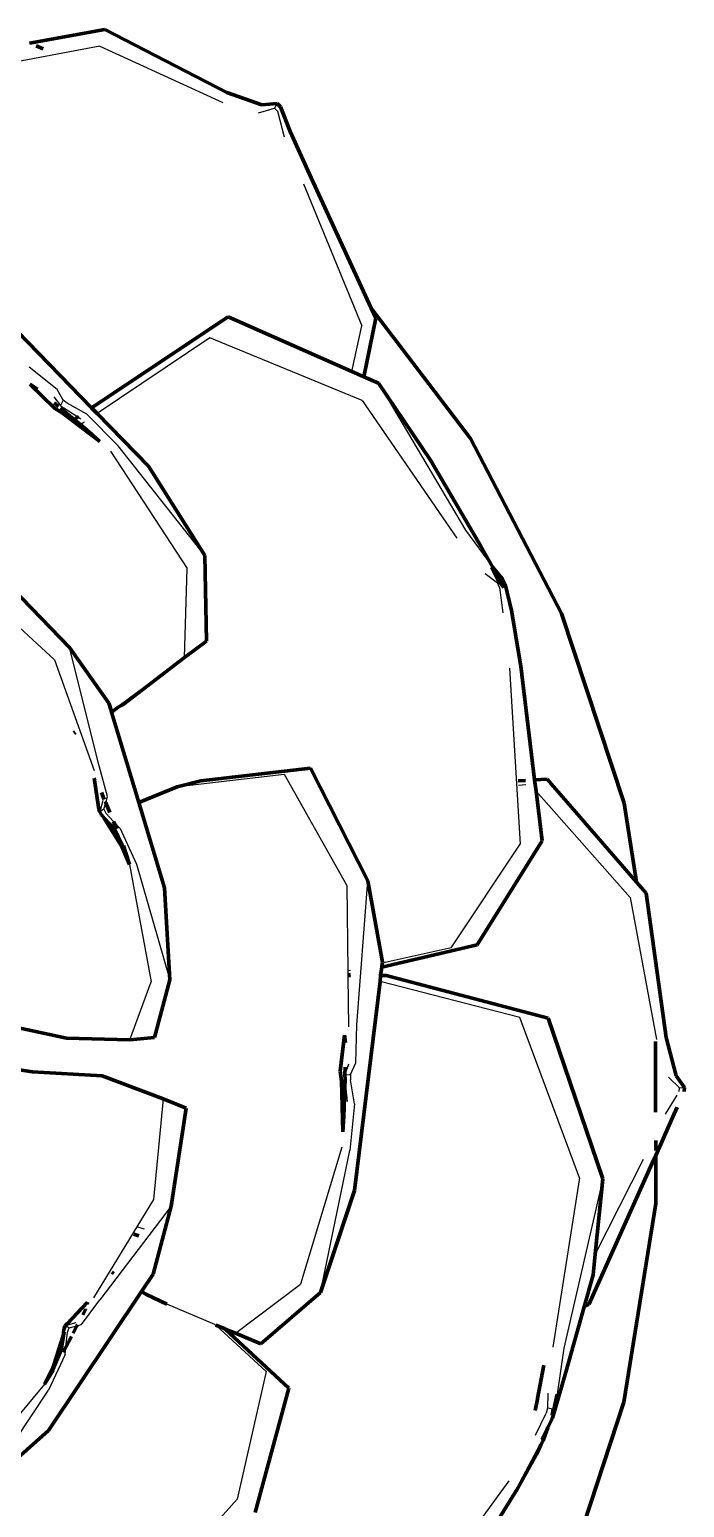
# Model space of a CAD drawing. Header units: millimetres. Extents: x 4307 to 31003, y 2809 to 20009.
# Drawn here: x 9884.6 to 9933.6, y 9318.6 to 9429.3 of the extents above; entities that cross this region are included whole.
import ezdxf

# ---------------------------------------------------------------- set-up
doc = ezdxf.new("R2010")
doc.units = ezdxf.units.MM
doc.layers.add('ProfileEdges', color=7, linetype='Continuous')

msp = doc.modelspace()

# ---------------------------------------------------------------- linework, layer by layer
for p, q in [((9889.82, 9428.04), (9878.98, 9425.98)), ((9889.82, 9428.04), (9899.03, 9423.82)), ((9901.71, 9423.05), (9902.91, 9423.4)), ((9903.1, 9423.75), (9902.91, 9423.4)), ((9903.13, 9423.17), (9902.91, 9423.4)), ((9903.13, 9423.17), (9903.63, 9421.25)), ((9905.07, 9417.73), (9909.45, 9407.09)), ((9908.69, 9403.68), (9909.45, 9407.09)), ((9898.06, 9406.19), (9889.62, 9400.53)), ((9909.47, 9401.5), (9898.06, 9406.19)), ((9886.62, 9402.33), (9884.53, 9404)), ((9887.09, 9401.51), (9886.62, 9402.33)), ((9910.69, 9402.79), (9917.21, 9391.79)), ((9886.39, 9401.77), (9886.87, 9401.12)), ((9887.09, 9401.51), (9886.87, 9401.12)), ((9886.87, 9401.12), (9887.13, 9400.93)), ((9887.39, 9401.29), (9887.09, 9401.51)), ((9888.84, 9400.47), (9887.39, 9401.29)), ((9909.47, 9401.5), (9916.57, 9391.18)), ((9888.17, 9400.25), (9887.13, 9400.93)), ((9888.4, 9400.1), (9888.17, 9400.25)), ((9888.68, 9399.9), (9888.65, 9399.88)), ((9888.84, 9400.47), (9891.19, 9398.11)), ((9888.62, 9399.86), (9888.38, 9399.69)), ((9890.63, 9397.7), (9896.37, 9388.92)), ((9897.69, 9389.9), (9891.19, 9398.11)), ((9917.21, 9391.79), (9919.23, 9389.04)), ((9896.16, 9382.26), (9896.37, 9388.92)), ((9918.69, 9388.55), (9919.6, 9387.85)), ((9919.6, 9387.85), (9919.73, 9387.95)), ((9919.76, 9387.5), (9919.6, 9387.85)), ((9919.73, 9387.95), (9919.8, 9388)), ((9919.8, 9388), (9919.99, 9388.15)), ((9881.07, 9387), (9886.42, 9382.08)), ((9919.76, 9387.5), (9920, 9385.59)), ((9889.78, 9374.14), (9887.56, 9382.99)), ((9896.16, 9382.26), (9890.7, 9378.21)), ((9886.42, 9382.08), (9889.39, 9373.78)), ((9920.52, 9381.46), (9921.31, 9368.28)), ((9887.84, 9376.71), (9887.94, 9376.76)), ((9890.41, 9371.83), (9889.78, 9374.14)), ((9896.57, 9372.68), (9903.62, 9373.52)), ((9903.62, 9373.52), (9908.33, 9365.18)), ((9895.61, 9372.56), (9896.57, 9372.68)), ((9897.4, 9373.01), (9896.57, 9372.68)), ((9921.18, 9372.69), (9921.74, 9372.73)), ((9922.5, 9372.23), (9929.55, 9364.27)), ((9890.06, 9371.54), (9889.82, 9370.7)), ((9890.12, 9370.88), (9890.27, 9371.37)), ((9890.27, 9371.37), (9890.41, 9371.83)), ((9890.12, 9370.88), (9889.82, 9370.7)), ((9890.12, 9370.88), (9890.27, 9370.59)), ((9890.85, 9369.98), (9890.27, 9370.59)), ((9891.36, 9369.45), (9890.85, 9369.98)), ((9891.36, 9369.45), (9892.57, 9366.78)), ((9916.15, 9360.5), (9921.31, 9368.28)), ((9892.05, 9366.76), (9893.67, 9357.96)), ((9892.57, 9366.78), (9895.08, 9358.1)), ((9908.33, 9365.18), (9908.39, 9358.78)), ((9909.07, 9354.75), (9909.9, 9365.52)), ((9929.55, 9364.27), (9931.53, 9353.64)), ((9916.15, 9360.5), (9910.98, 9359.35)), ((9892.07, 9353.62), (9893.67, 9357.96)), ((9908.59, 9358.82), (9908.39, 9358.78)), ((9908.39, 9358.78), (9908.4, 9358.47)), ((9908.4, 9358.47), (9908.4, 9358.35)), ((9908.4, 9358.35), (9908.61, 9358.35)), ((9908.4, 9358.35), (9908.44, 9354.58)), ((9921.28, 9355.28), (9910.82, 9357.98)), ((9908.99, 9351.9), (9909.07, 9354.75)), ((9925.74, 9343.28), (9921.28, 9355.28)), ((9908.45, 9351.79), (9908.18, 9350.99)), ((9908.59, 9351.02), (9908.99, 9351.9)), ((9908.18, 9350.99), (9908.59, 9351.02)), ((9908.37, 9349), (9908.19, 9350.66)), ((9908.59, 9351.02), (9908.6, 9350.62)), ((9908.89, 9348.82), (9908.6, 9350.62)), ((9932.41, 9350.83), (9933.24, 9350.02)), ((9894.56, 9349.2), (9893.85, 9341.67)), ((9932.19, 9348.05), (9933.07, 9349.48)), ((9933.21, 9349.76), (9933.24, 9350.02)), ((9933.24, 9350.02), (9933.61, 9350.05)), ((9908.89, 9348.82), (9908.56, 9345.32)), ((9907.94, 9345.59), (9904.86, 9335.32)), ((9906.36, 9334.69), (9908.56, 9345.32)), ((9930.53, 9344.65), (9926.93, 9337.56)), ((9925.74, 9343.28), (9923.76, 9330.59)), ((9927.51, 9343.21), (9924.59, 9330.53)), ((9893.85, 9341.67), (9889.34, 9334.29)), ((9895.18, 9341.15), (9889.82, 9334.15)), ((9893.17, 9339.44), (9892.66, 9339.59)), ((9899.99, 9331.65), (9904.86, 9335.32)), ((9888.44, 9332.29), (9889.82, 9334.15)), ((9898.44, 9332.31), (9894.84, 9333.81)), ((9888.03, 9332.43), (9887.23, 9332.2)), ((9887.54, 9332.04), (9887.23, 9332.2)), ((9887.29, 9330.61), (9887.41, 9331.73)), ((9887.41, 9331.73), (9887.54, 9332.04)), ((9887.54, 9332.04), (9888.11, 9332.2)), ((9888.11, 9332.2), (9888.44, 9332.29)), ((9898.44, 9332.31), (9898.51, 9332.25)), ((9898.51, 9332.25), (9902.28, 9328.78)), ((9887.23, 9330.05), (9887.29, 9330.61)), ((9924.59, 9330.53), (9924.08, 9327.07)), ((9887.23, 9330.05), (9885.99, 9327.39)), ((9902.28, 9328.78), (9900.11, 9319.22)), ((9885.68, 9327.84), (9880.18, 9321.23)), ((9881.1, 9320.03), (9885.99, 9327.39)), ((9923.39, 9327.15), (9923.35, 9326.04)), ((9923.35, 9326.04), (9923.25, 9325.67)), ((9923.77, 9325.95), (9923.35, 9326.04)), ((9923.82, 9325.94), (9923.77, 9325.95)), ((9922.46, 9324.02), (9923.25, 9325.67)), ((9923.37, 9324.58), (9923.7, 9325.49)), ((9920.46, 9320.58), (9913.05, 9310.46)), ((9900.11, 9319.22), (9893.32, 9311.65))]:
    msp.add_line(p, q)
at = {"layer": 'ProfileEdges', "lineweight": 211}
for p, q in [((9884.55, 9428.26), (9890.21, 9429.28)), ((9899.33, 9424.55), (9890.21, 9429.28)), ((9885.06, 9428.05), (9885.59, 9427.84)), ((9899.33, 9424.55), (9901.97, 9423.64)), ((9903.1, 9423.75), (9901.97, 9423.64)), ((9903.1, 9423.75), (9903.36, 9423.48)), ((9904.08, 9421.63), (9903.36, 9423.48)), ((9904.08, 9421.63), (9905.65, 9418.18)), ((9910.16, 9408.41), (9905.65, 9418.18)), ((9889.21, 9400.94), (9882.04, 9408.3)), ((9889.21, 9400.94), (9899.44, 9407.76)), ((9908.69, 9403.68), (9899.44, 9407.76)), ((9909.59, 9403.28), (9910.5, 9407.67)), ((9910.16, 9408.41), (9917.59, 9398.64)), ((9910.5, 9407.67), (9910.16, 9408.41)), ((9909.59, 9403.28), (9908.69, 9403.68)), ((9910.69, 9402.79), (9909.59, 9403.28)), ((9886.43, 9400.92), (9884.57, 9402.72)), ((9884.57, 9402.72), (9885.09, 9402.4)), ((9885.09, 9402.4), (9885.16, 9402.34)), ((9914.6, 9397.04), (9910.69, 9402.79)), ((9886.41, 9401.31), (9886.73, 9401.05)), ((9887.04, 9400.56), (9886.43, 9400.92)), ((9886.88, 9400.93), (9887.91, 9400.08)), ((9887.04, 9400.56), (9889.83, 9398.43)), ((9887.91, 9400.08), (9888.17, 9400.25)), ((9887.91, 9400.08), (9888.38, 9399.69)), ((9888.17, 9400.25), (9888.24, 9400.29)), ((9889.62, 9400.53), (9889.21, 9400.94)), ((9893.48, 9396.57), (9889.62, 9400.53)), ((9888.38, 9399.69), (9889.03, 9399.16)), ((9889.03, 9399.16), (9889.83, 9398.43)), ((9917.59, 9398.64), (9924.41, 9385.55)), ((9897.69, 9389.9), (9893.48, 9396.57)), ((9918.36, 9390.58), (9914.6, 9397.04)), ((9918.36, 9390.58), (9919.23, 9389.04)), ((9897.82, 9383.48), (9897.69, 9389.9)), ((9919.62, 9388.1), (9919.17, 9388.98)), ((9919.99, 9388.15), (9919.23, 9389.04)), ((9919.23, 9389.04), (9919.8, 9388)), ((9887.56, 9382.99), (9882.57, 9388.17)), ((9919.73, 9387.95), (9919.62, 9388.1)), ((9920.08, 9387.48), (9919.73, 9387.95)), ((9919.8, 9388), (9920.08, 9387.48)), ((9920.18, 9387.73), (9919.99, 9388.15)), ((9920.67, 9385.76), (9920.18, 9387.73)), ((9921.35, 9381.61), (9920.67, 9385.76)), ((9924.41, 9385.55), (9929.09, 9371.35)), ((9896.16, 9382.26), (9897.82, 9383.48)), ((9890.51, 9378.82), (9887.56, 9382.99)), ((9891.55, 9378.71), (9896.16, 9382.26)), ((9922.39, 9373.09), (9921.35, 9381.61)), ((9890.7, 9378.21), (9890.51, 9378.82)), ((9890.71, 9378.16), (9890.7, 9378.21)), ((9890.76, 9378.19), (9890.71, 9378.16)), ((9892.75, 9371.4), (9890.71, 9378.16)), ((9890.76, 9378.19), (9891.21, 9378.53)), ((9891.21, 9378.53), (9891.55, 9378.71)), ((9888, 9376.63), (9887.9, 9376.57)), ((9897.4, 9373.01), (9905.6, 9373.95)), ((9909.9, 9365.52), (9905.6, 9373.95)), ((9889.39, 9373.21), (9889.75, 9370.89)), ((9889.48, 9373.07), (9889.39, 9373.21)), ((9892.75, 9371.4), (9895.61, 9372.56)), ((9895.61, 9372.56), (9897.4, 9373.01)), ((9921.17, 9373.02), (9921.71, 9373.05)), ((9922.39, 9373.09), (9923.32, 9373.14)), ((9922.5, 9372.23), (9922.39, 9373.09)), ((9922.95, 9368.51), (9922.5, 9372.23)), ((9930.03, 9365.43), (9923.32, 9373.14)), ((9889.94, 9372.14), (9890.16, 9371.62)), ((9890.22, 9371.47), (9890.27, 9371.37)), ((9890.27, 9371.37), (9890.57, 9370.64)), ((9894.67, 9365.01), (9892.75, 9371.4)), ((9929.09, 9371.35), (9930.03, 9365.43)), ((9889.82, 9370.7), (9889.75, 9370.89)), ((9889.82, 9370.7), (9889.95, 9370.45)), ((9889.95, 9370.45), (9890.07, 9370.35)), ((9890.07, 9370.35), (9890.13, 9370.25)), ((9890.13, 9370.25), (9890.93, 9369.39)), ((9890.13, 9370.25), (9891.48, 9368.1)), ((9890.85, 9369.98), (9891.09, 9369.41)), ((9891.75, 9367.67), (9890.93, 9369.39)), ((9890.93, 9369.39), (9891.48, 9368.1)), ((9891.48, 9368.1), (9891.75, 9367.67)), ((9891.48, 9368.1), (9892.05, 9366.76)), ((9891.59, 9368.14), (9891.75, 9367.67)), ((9918.08, 9360.72), (9922.95, 9368.51)), ((9891.75, 9367.67), (9892.05, 9366.76)), ((9895.08, 9358.1), (9894.67, 9365.01)), ((9910.99, 9359.43), (9909.9, 9365.52)), ((9930.75, 9364.59), (9930.03, 9365.43)), ((9932.24, 9353.79), (9930.75, 9364.59)), ((9910.94, 9359.06), (9918.08, 9360.72)), ((9910.85, 9358.43), (9910.94, 9359.06)), ((9910.94, 9359.06), (9910.98, 9359.35)), ((9910.98, 9359.35), (9910.99, 9359.43)), ((9893.91, 9353.8), (9895.08, 9358.1)), ((9908.4, 9358.47), (9908.6, 9358.52)), ((9908.4, 9358.47), (9908.6, 9358.46)), ((9908.91, 9342.33), (9910.82, 9357.98)), ((9910.82, 9357.98), (9910.85, 9358.43)), ((9910.85, 9358.43), (9911.28, 9358.43)), ((9911.28, 9358.43), (9923.41, 9355.24)), ((9887.34, 9353.75), (9882.46, 9354.78)), ((9923.41, 9355.24), (9927.51, 9343.21)), ((9892.07, 9353.62), (9887.34, 9353.75)), ((9893.91, 9353.8), (9892.07, 9353.62)), ((9907.83, 9351.26), (9908.16, 9353.97)), ((9908.22, 9353.38), (9908.16, 9353.97)), ((9931.45, 9348.2), (9931.45, 9353.48)), ((9932.99, 9350.93), (9932.24, 9353.79)), ((9879.17, 9352.06), (9884.77, 9351.22)), ((9884.77, 9351.22), (9889.99, 9350.92)), ((9907.92, 9350.51), (9907.83, 9351.26)), ((9908.19, 9351.56), (9908.18, 9350.99)), ((9889.99, 9350.92), (9894.56, 9349.2)), ((9907.92, 9350.51), (9908.03, 9346.73)), ((9908.19, 9350.66), (9908.11, 9347.88)), ((9908.19, 9350.66), (9908.18, 9350.99)), ((9933.61, 9350.05), (9932.99, 9350.93)), ((9896.3, 9348.5), (9894.56, 9349.2)), ((9933.58, 9349.76), (9933.61, 9350.05)), ((9896.3, 9348.5), (9895.18, 9341.15)), ((9908.11, 9347.88), (9908.03, 9346.73)), ((9932.73, 9347.86), (9933.07, 9348.57)), ((9932.73, 9347.86), (9931.46, 9344.96)), ((9931.46, 9345.33), (9931.46, 9346.09)), ((9931.46, 9344.96), (9931.2, 9344.37)), ((9931.46, 9341.36), (9931.46, 9344.96)), ((9926.45, 9333.8), (9931.2, 9344.37)), ((9926.93, 9337.56), (9927.51, 9343.21)), ((9906.36, 9334.69), (9908.91, 9342.33)), ((9929.08, 9326.49), (9931.46, 9341.36)), ((9893.81, 9336.07), (9895.18, 9341.15)), ((9892.36, 9339.07), (9892.75, 9338.95)), ((9926.77, 9336.01), (9926.93, 9337.56)), ((9890.88, 9336.11), (9890.72, 9336.21)), ((9892.95, 9334.78), (9893.81, 9336.07)), ((9926.1, 9333.63), (9926.77, 9336.01)), ((9885.99, 9324.35), (9892.95, 9334.78)), ((9893.31, 9334.55), (9892.95, 9334.78)), ((9901.88, 9330.84), (9906.36, 9334.69)), ((9888.91, 9333.96), (9887.37, 9332.34)), ((9888.87, 9333.83), (9888.91, 9333.96)), ((9894.84, 9333.81), (9893.31, 9334.55)), ((9924.74, 9328.73), (9926.1, 9333.63)), ((9926.1, 9333.63), (9926.45, 9333.8)), ((9888.75, 9333.42), (9888.54, 9333.02)), ((9888.75, 9333.42), (9888.76, 9333.48)), ((9887.07, 9331.45), (9886.38, 9329.25)), ((9886.94, 9330.4), (9887.16, 9331.74)), ((9886.94, 9330.4), (9887.07, 9331.45)), ((9887.07, 9331.45), (9887.12, 9331.94)), ((9887.16, 9331.74), (9887.07, 9331.45)), ((9887.23, 9332.2), (9887.12, 9331.94)), ((9887.23, 9332.2), (9887.37, 9332.34)), ((9887.7, 9331.4), (9887.29, 9330.61)), ((9888.11, 9332.2), (9887.83, 9331.66)), ((9888.15, 9332.27), (9888.11, 9332.2)), ((9898.51, 9332.25), (9899.17, 9332)), ((9899.17, 9332), (9899.22, 9331.96)), ((9899.22, 9331.96), (9903.98, 9327.52)), ((9899.99, 9331.65), (9899.22, 9331.96)), ((9899.99, 9331.65), (9901.88, 9330.84)), ((9886.18, 9328.63), (9886.94, 9330.4)), ((9886.94, 9330.4), (9886.38, 9329.25)), ((9887.29, 9330.61), (9887.09, 9330.22)), ((9886.38, 9329.25), (9885.68, 9327.84)), ((9886.38, 9329.25), (9886.18, 9328.63)), ((9923.09, 9329.25), (9922.61, 9326.75)), ((9886.18, 9328.63), (9885.68, 9327.84)), ((9886.34, 9328.89), (9886.18, 9328.63)), ((9924.74, 9328.73), (9923.73, 9325.29)), ((9901.46, 9318.22), (9903.98, 9327.52)), ((9923.82, 9325.94), (9924.08, 9327.07)), ((9922.44, 9325.85), (9922.6, 9326.7)), ((9922.61, 9326.75), (9922.58, 9326.74)), ((9922.6, 9326.7), (9922.58, 9326.74)), ((9922.6, 9326.7), (9922.61, 9326.75)), ((9923.77, 9325.95), (9923.7, 9325.49)), ((9923.82, 9325.94), (9923.7, 9325.49)), ((9929.08, 9326.49), (9924.42, 9312.28)), ((9923.73, 9325.29), (9923.37, 9324.58)), ((9881.1, 9320.03), (9885.99, 9324.35)), ((9922.85, 9323.28), (9923.03, 9323.62)), ((9923.37, 9324.58), (9922.93, 9323.69)), ((9923.18, 9324.03), (9923.01, 9323.64)), ((9923.03, 9323.62), (9923.18, 9324.03)), ((9923.18, 9324.03), (9923.37, 9324.58)), ((9921.13, 9320.04), (9922.85, 9323.28)), ((9922.54, 9322.57), (9921.13, 9320.04)), ((9922.85, 9323.28), (9922.54, 9322.57)), ((9915.52, 9311.01), (9921.13, 9320.04))]:
    msp.add_line(p, q, dxfattribs=at)

doc.saveas('drawing.dxf')
